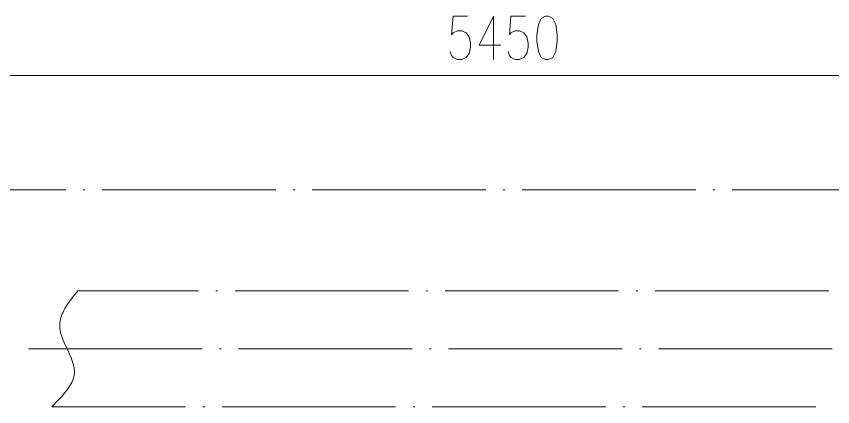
# Model space of a CAD drawing. Header units: millimetres. Extents: x 388 to 64525, y 87 to 607.
# Drawn here: x 64214.78 to 64243.01, y 480.71 to 494.21 of the extents above; entities that cross this region are included whole.
import ezdxf

# ---------------------------------------------------------------- set-up
doc = ezdxf.new("R2010")
doc.units = ezdxf.units.MM

msp = doc.modelspace()

# ---------------------------------------------------------------- linework, layer by layer
at = {"color": 0, "lineweight": 0}
for points in [[(64230.387, 494.21), (64229.885, 494.21), (64229.835, 493.569), (64229.885, 493.64), (64230.035, 493.712), (64230.186, 493.712), (64230.336, 493.64), (64230.437, 493.497), (64230.487, 493.282), (64230.487, 493.139), (64230.437, 492.924), (64230.336, 492.784), (64230.186, 492.712), (64230.035, 492.712), (64229.885, 492.784), (64229.835, 492.852), (64229.785, 492.995)], [(64231.286, 494.21), (64230.784, 493.21), (64231.537, 493.21)], [(64231.286, 494.21), (64231.286, 492.712)], [(64232.386, 494.21), (64231.888, 494.21), (64231.838, 493.569), (64231.888, 493.64), (64232.035, 493.712), (64232.185, 493.712), (64232.336, 493.64), (64232.436, 493.497), (64232.486, 493.282), (64232.486, 493.139), (64232.436, 492.924), (64232.336, 492.784), (64232.185, 492.712), (64232.035, 492.712), (64231.888, 492.784), (64231.838, 492.852), (64231.788, 492.995)], [(64205.883, 492.161), (64257.391, 492.161)], [(64210.487, 488.209), (64216.492, 488.209)], [(64217.09, 488.209), (64217.151, 488.209)], [(64217.753, 488.209), (64223.755, 488.209)], [(64224.357, 488.209), (64224.414, 488.209)], [(64225.016, 488.209), (64231.017, 488.209)], [(64231.619, 488.209), (64231.68, 488.209)], [(64232.278, 488.209), (64238.28, 488.209)], [(64238.882, 488.209), (64238.943, 488.209)], [(64239.541, 488.209), (64245.546, 488.209)], [(64216.012, 480.706), (64216.234, 480.932), (64216.341, 481.046), (64216.442, 481.157), (64216.531, 481.272), (64216.574, 481.329), (64216.614, 481.39), (64216.65, 481.447), (64216.682, 481.505), (64216.71, 481.566), (64216.736, 481.627), (64216.757, 481.688), (64216.771, 481.748), (64216.782, 481.809), (64216.789, 481.87), (64216.789, 481.935), (64216.786, 481.999), (64216.779, 482.064), (64216.764, 482.128), (64216.746, 482.193), (64216.728, 482.257), (64216.703, 482.325), (64216.678, 482.393), (64216.621, 482.526), (64216.56, 482.662), (64216.438, 482.931), (64216.381, 483.067), (64216.356, 483.135), (64216.334, 483.203), (64216.316, 483.268), (64216.302, 483.336), (64216.291, 483.4), (64216.284, 483.468), (64216.284, 483.533), (64216.288, 483.597), (64216.295, 483.662), (64216.309, 483.726), (64216.324, 483.787), (64216.345, 483.852), (64216.37, 483.916), (64216.399, 483.977), (64216.431, 484.038), (64216.463, 484.099), (64216.539, 484.224), (64216.624, 484.346), (64216.714, 484.468), (64216.908, 484.708)], [(64221.085, 484.708), (64216.908, 484.708)], [(64221.745, 484.708), (64221.684, 484.708)], [(64228.348, 484.708), (64222.346, 484.708)], [(64229.007, 484.708), (64228.95, 484.708)], [(64235.611, 484.708), (64229.609, 484.708)], [(64236.273, 484.708), (64236.213, 484.708)], [(64242.877, 484.708), (64236.872, 484.708)], [(64215.206, 482.709), (64221.207, 482.709)], [(64221.805, 482.709), (64221.866, 482.709)], [(64222.468, 482.709), (64228.47, 482.709)], [(64229.072, 482.709), (64229.129, 482.709)], [(64229.731, 482.709), (64235.732, 482.709)], [(64236.334, 482.709), (64236.395, 482.709)], [(64236.994, 482.709), (64242.999, 482.709)], [(64220.637, 480.706), (64216.012, 480.706)], [(64221.297, 480.706), (64221.236, 480.706)], [(64227.9, 480.706), (64221.899, 480.706)], [(64228.559, 480.706), (64228.502, 480.706)], [(64235.163, 480.706), (64229.161, 480.706)], [(64235.826, 480.706), (64235.765, 480.706)], [(64242.429, 480.706), (64236.424, 480.706)]]:
    msp.add_lwpolyline(points, dxfattribs=at)
msp.add_lwpolyline([(64233.085, 494.21), (64232.938, 494.138), (64232.837, 493.927), (64232.787, 493.569), (64232.787, 493.354), (64232.837, 492.995), (64232.938, 492.784), (64233.085, 492.712), (64233.185, 492.712), (64233.335, 492.784), (64233.436, 492.995), (64233.486, 493.354), (64233.486, 493.569), (64233.436, 493.927), (64233.335, 494.138), (64233.185, 494.21)], close=True, dxfattribs=at)

doc.saveas('drawing.dxf')
